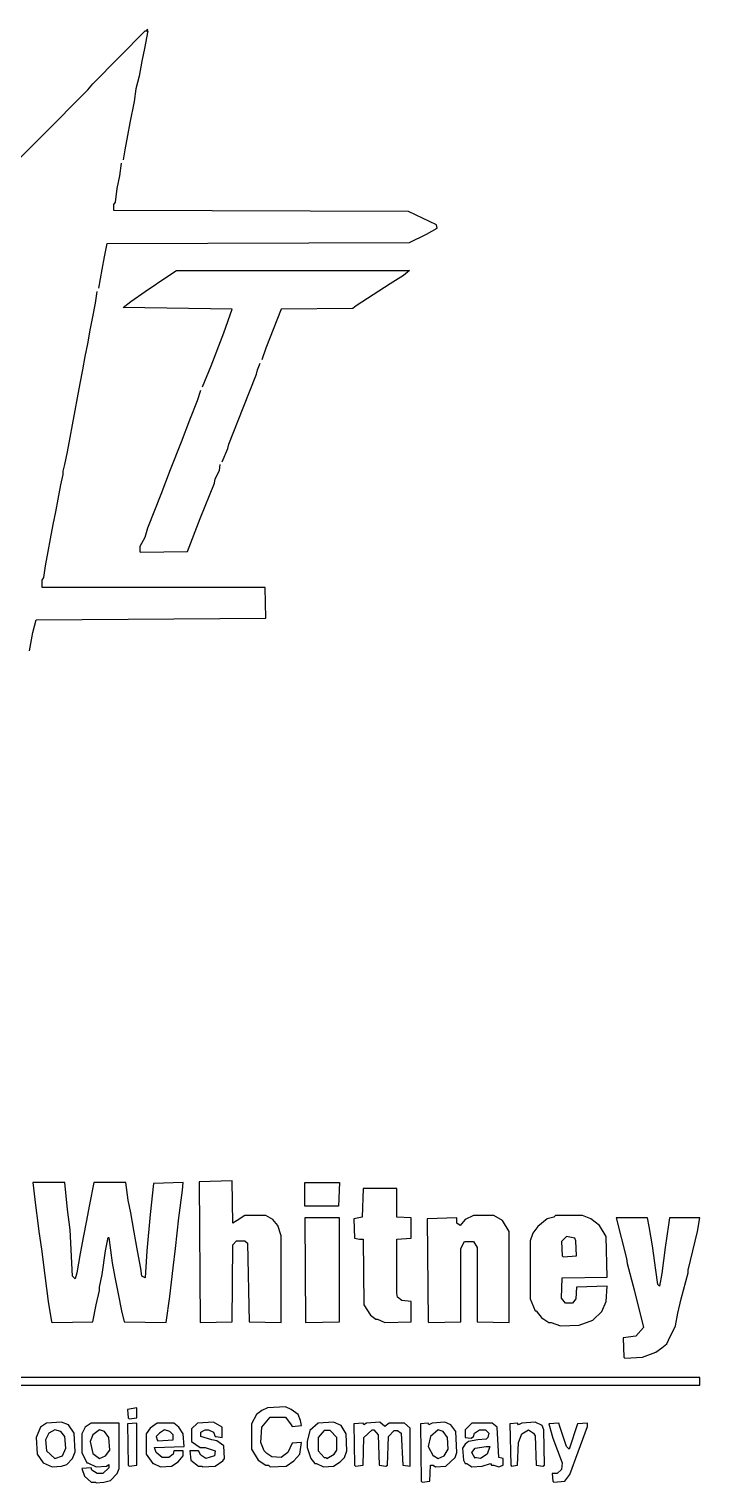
# Model space of a CAD drawing. Header units: inches. Extents: x 0.1 to 9.75, y 0.02 to 4.75.
# Drawn here: x 5.177 to 6.281, y 2.356 to 4.749 of the extents above; entities that cross this region are included whole.
import ezdxf

# ---------------------------------------------------------------- set-up
doc = ezdxf.new("R2010")
doc.units = ezdxf.units.IN
doc.header["$MEASUREMENT"] = 0
doc.layers.add('PFV', color=179, linetype='Continuous')

msp = doc.modelspace()

# ---------------------------------------------------------------- linework, layer by layer
at = {"layer": 'PFV', "color": 1}
for p, q in [((5.281944, 4.658333), (5.368056, 4.745833)), ((5.372222, 4.745833), (5.366667, 4.716667)), ((5.368056, 4.745833), (5.372222, 4.745833)), ((5.370833, 4.747222), (5.372222, 4.748611)), ((5.370833, 4.745833), (5.370833, 4.747222)), ((5.366667, 4.716667), (5.3625, 4.695833)), ((5.3625, 4.695833), (5.358333, 4.670833)), ((5.358333, 4.670833), (5.352778, 4.65)), ((5.102778, 4.476389), (5.273611, 4.648611)), ((5.273611, 4.648611), (5.281944, 4.658333)), ((5.352778, 4.65), (5.35, 4.629167)), ((5.35, 4.629167), (5.343056, 4.594444)), ((5.338889, 4.573611), (5.334722, 4.55)), ((5.343056, 4.594444), (5.338889, 4.573611)), ((5.334722, 4.55), (5.331944, 4.533333)), ((5.326389, 4.506944), (5.329167, 4.527778)), ((5.322222, 4.486111), (5.326389, 4.506944)), ((5.319444, 4.463889), (5.322222, 4.486111)), ((5.316667, 4.459722), (5.319444, 4.463889)), ((5.316667, 4.45), (5.316667, 4.459722)), ((5.801389, 4.448611), (5.316667, 4.45)), ((5.847222, 4.426389), (5.801389, 4.448611)), ((5.802778, 4.397222), (5.830556, 4.411111)), ((5.830556, 4.411111), (5.848611, 4.420833)), ((5.848611, 4.420833), (5.847222, 4.426389)), ((5.301389, 4.373611), (5.305556, 4.395833)), ((5.305556, 4.395833), (5.802778, 4.397222)), ((5.297222, 4.352778), (5.301389, 4.373611)), ((5.291667, 4.322222), (5.297222, 4.352778)), ((5.368056, 4.316667), (5.406944, 4.343056)), ((5.406944, 4.343056), (5.419444, 4.351389)), ((5.419444, 4.351389), (5.802778, 4.351389)), ((5.793056, 4.343056), (5.770833, 4.329167)), ((5.802778, 4.351389), (5.793056, 4.343056)), ((5.286111, 4.297222), (5.288889, 4.316667)), ((5.344444, 4.3), (5.368056, 4.316667)), ((5.770833, 4.329167), (5.715278, 4.293056)), ((5.281944, 4.275), (5.286111, 4.297222)), ((5.331944, 4.290278), (5.344444, 4.3)), ((5.511111, 4.2875), (5.331944, 4.290278)), ((5.497222, 4.248611), (5.511111, 4.2875)), ((5.591667, 4.2875), (5.566667, 4.223611)), ((5.709722, 4.288889), (5.591667, 4.2875)), ((5.715278, 4.293056), (5.709722, 4.288889)), ((5.277778, 4.252778), (5.281944, 4.275)), ((5.273611, 4.230556), (5.277778, 4.252778)), ((5.476389, 4.194444), (5.497222, 4.248611)), ((5.269444, 4.209722), (5.273611, 4.230556)), ((5.566667, 4.223611), (5.559722, 4.204167)), ((5.265278, 4.1875), (5.269444, 4.209722)), ((5.4625, 4.159722), (5.476389, 4.194444)), ((5.552778, 4.1875), (5.556944, 4.198611)), ((5.256944, 4.141667), (5.261111, 4.165278)), ((5.261111, 4.165278), (5.265278, 4.1875)), ((5.529167, 4.125), (5.551389, 4.180556)), ((5.551389, 4.180556), (5.552778, 4.1875)), ((5.252778, 4.120833), (5.256944, 4.141667)), ((5.454167, 4.1375), (5.459722, 4.154167)), ((5.248611, 4.097222), (5.252778, 4.120833)), ((5.441667, 4.105556), (5.454167, 4.1375)), ((5.505556, 4.065278), (5.529167, 4.125)), ((5.244444, 4.076389), (5.248611, 4.097222)), ((5.427778, 4.069444), (5.441667, 4.105556)), ((5.240278, 4.052778), (5.244444, 4.076389)), ((5.409722, 4.023611), (5.427778, 4.069444)), ((5.236111, 4.031944), (5.240278, 4.052778)), ((5.494444, 4.036111), (5.504167, 4.058333)), ((5.504167, 4.058333), (5.505556, 4.065278)), ((5.233333, 4.020833), (5.236111, 4.031944)), ((5.233333, 4.015278), (5.233333, 4.020833)), ((5.394444, 3.983333), (5.409722, 4.023611)), ((5.483333, 4.008333), (5.490278, 4.022222)), ((5.490278, 4.022222), (5.491667, 4.031944)), ((5.225, 3.975), (5.229167, 3.998611)), ((5.229167, 3.998611), (5.233333, 4.015278)), ((5.458333, 3.943056), (5.481944, 4.001389)), ((5.481944, 4.001389), (5.483333, 4.008333)), ((5.220833, 3.954167), (5.225, 3.975)), ((5.372222, 3.927778), (5.394444, 3.983333)), ((5.216667, 3.933333), (5.220833, 3.954167)), ((5.2125, 3.909722), (5.216667, 3.933333)), ((5.368056, 3.9125), (5.372222, 3.927778)), ((5.4375, 3.888889), (5.458333, 3.943056)), ((5.208333, 3.888889), (5.2125, 3.909722)), ((5.359722, 3.897222), (5.368056, 3.9125)), ((5.204167, 3.865278), (5.208333, 3.888889)), ((5.359722, 3.8875), (5.359722, 3.897222)), ((5.359722, 3.8875), (5.4375, 3.888889)), ((5.201389, 3.845833), (5.204167, 3.865278)), ((5.198611, 3.841667), (5.201389, 3.845833)), ((5.198611, 3.829167), (5.198611, 3.841667)), ((5.565278, 3.829167), (5.198611, 3.829167)), ((5.566667, 3.779167), (5.565278, 3.829167)), ((5.183333, 3.755556), (5.188889, 3.776389)), ((5.188889, 3.776389), (5.566667, 3.779167)), ((5.177778, 3.725), (5.183333, 3.755556)), ((5.236111, 2.85), (5.183333, 2.85)), ((5.183333, 2.85), (5.1875, 2.8125)), ((5.240278, 2.805556), (5.236111, 2.85)), ((5.283333, 2.85), (5.276389, 2.813889)), ((5.336111, 2.85), (5.283333, 2.85)), ((5.340278, 2.820833), (5.336111, 2.85)), ((5.381944, 2.848611), (5.376389, 2.797222)), ((5.430556, 2.85), (5.381944, 2.848611)), ((5.429167, 2.8375), (5.430556, 2.85)), ((5.511111, 2.852778), (5.456944, 2.851389)), ((5.456944, 2.851389), (5.458333, 2.619444)), ((5.5125, 2.783333), (5.511111, 2.852778)), ((5.630556, 2.811111), (5.630556, 2.85)), ((5.630556, 2.85), (5.6875, 2.85)), ((5.6875, 2.85), (5.686111, 2.811111)), ((5.423611, 2.791667), (5.429167, 2.8375)), ((5.726389, 2.840278), (5.725, 2.793056)), ((5.781944, 2.840278), (5.726389, 2.840278)), ((5.781944, 2.793056), (5.781944, 2.840278)), ((5.1875, 2.8125), (5.191667, 2.783333)), ((5.244444, 2.772222), (5.240278, 2.805556)), ((5.276389, 2.813889), (5.270833, 2.784722)), ((5.344444, 2.8), (5.340278, 2.820833)), ((5.35, 2.768056), (5.344444, 2.8)), ((5.686111, 2.811111), (5.630556, 2.811111)), ((5.191667, 2.783333), (5.193056, 2.769444)), ((5.270833, 2.784722), (5.266667, 2.7625)), ((5.376389, 2.797222), (5.370833, 2.7375)), ((5.418056, 2.741667), (5.423611, 2.791667)), ((5.519444, 2.7875), (5.5125, 2.783333)), ((5.531944, 2.795833), (5.519444, 2.7875)), ((5.566667, 2.795833), (5.531944, 2.795833)), ((5.577778, 2.788889), (5.566667, 2.795833)), ((5.586111, 2.779167), (5.577778, 2.788889)), ((5.591667, 2.7625), (5.586111, 2.779167)), ((5.6875, 2.791667), (5.630556, 2.791667)), ((5.630556, 2.791667), (5.631944, 2.619444)), ((5.6875, 2.620833), (5.6875, 2.791667)), ((5.725, 2.793056), (5.711111, 2.790278)), ((5.711111, 2.790278), (5.7125, 2.758333)), ((5.805556, 2.791667), (5.781944, 2.793056)), ((5.805556, 2.758333), (5.805556, 2.791667)), ((5.880556, 2.791667), (5.831944, 2.790278)), ((5.831944, 2.790278), (5.833333, 2.620833)), ((5.880556, 2.783333), (5.880556, 2.791667)), ((5.886111, 2.779167), (5.880556, 2.783333)), ((5.894444, 2.788889), (5.886111, 2.779167)), ((5.908333, 2.795833), (5.894444, 2.788889)), ((5.941667, 2.795833), (5.908333, 2.795833)), ((5.955556, 2.7875), (5.941667, 2.795833)), ((5.966667, 2.769444), (5.955556, 2.7875)), ((6.013889, 2.777778), (6.005556, 2.766667)), ((6.029167, 2.790278), (6.013889, 2.777778)), ((6.040278, 2.793056), (6.029167, 2.790278)), ((6.043056, 2.795833), (6.040278, 2.793056)), ((6.0875, 2.795833), (6.043056, 2.795833)), ((6.101389, 2.790278), (6.0875, 2.795833)), ((6.115278, 2.779167), (6.101389, 2.790278)), ((6.126389, 2.761111), (6.115278, 2.779167)), ((6.194444, 2.791667), (6.143056, 2.791667)), ((6.143056, 2.791667), (6.159722, 2.725)), ((6.197222, 2.777778), (6.194444, 2.791667)), ((6.202778, 2.745833), (6.197222, 2.777778)), ((6.229167, 2.780556), (6.223611, 2.743056)), ((6.230556, 2.791667), (6.229167, 2.780556)), ((6.280556, 2.791667), (6.230556, 2.791667)), ((6.276389, 2.769444), (6.280556, 2.791667)), ((5.193056, 2.769444), (5.197222, 2.740278)), ((5.248611, 2.695833), (5.244444, 2.772222)), ((5.266667, 2.7625), (5.261111, 2.733333)), ((5.302778, 2.7375), (5.306944, 2.759722)), ((5.306944, 2.759722), (5.308333, 2.759722)), ((5.308333, 2.759722), (5.313889, 2.718056)), ((5.355556, 2.7375), (5.35, 2.768056)), ((5.5125, 2.747222), (5.518056, 2.754167)), ((5.518056, 2.754167), (5.531944, 2.754167)), ((5.531944, 2.754167), (5.536111, 2.75)), ((5.591667, 2.619444), (5.591667, 2.7625)), ((5.7125, 2.758333), (5.720833, 2.756944)), ((5.720833, 2.756944), (5.726389, 2.756944)), ((5.726389, 2.756944), (5.727778, 2.648611)), ((5.781944, 2.756944), (5.805556, 2.758333)), ((5.781944, 2.668056), (5.781944, 2.756944)), ((5.8875, 2.741667), (5.893056, 2.752778)), ((5.893056, 2.752778), (5.908333, 2.752778)), ((5.908333, 2.752778), (5.913889, 2.743056)), ((5.966667, 2.619444), (5.966667, 2.769444)), ((6.005556, 2.766667), (6.001389, 2.754167)), ((6.001389, 2.754167), (6.001389, 2.658333)), ((6.061111, 2.761111), (6.052778, 2.752778)), ((6.052778, 2.752778), (6.054167, 2.729167)), ((6.075, 2.758333), (6.061111, 2.761111)), ((6.076389, 2.754167), (6.075, 2.758333)), ((6.077778, 2.729167), (6.076389, 2.754167)), ((6.127778, 2.694444), (6.126389, 2.761111)), ((6.261111, 2.705556), (6.276389, 2.769444)), ((5.197222, 2.740278), (5.202778, 2.697222)), ((5.261111, 2.733333), (5.255556, 2.701389)), ((5.297222, 2.698611), (5.302778, 2.7375)), ((5.361111, 2.708333), (5.355556, 2.7375)), ((5.370833, 2.7375), (5.368056, 2.693056)), ((5.413889, 2.709722), (5.418056, 2.741667)), ((5.511111, 2.620833), (5.5125, 2.747222)), ((5.536111, 2.75), (5.538889, 2.620833)), ((5.8875, 2.620833), (5.8875, 2.741667)), ((5.913889, 2.743056), (5.913889, 2.620833)), ((6.054167, 2.729167), (6.055556, 2.727778)), ((6.055556, 2.727778), (6.077778, 2.729167)), ((6.208333, 2.705556), (6.202778, 2.745833)), ((6.223611, 2.743056), (6.218056, 2.7)), ((5.313889, 2.718056), (5.318056, 2.694444)), ((5.3625, 2.695833), (5.361111, 2.708333)), ((5.408333, 2.6625), (5.413889, 2.709722)), ((6.159722, 2.725), (6.161111, 2.716667)), ((6.161111, 2.716667), (6.172222, 2.673611)), ((6.211111, 2.681944), (6.208333, 2.705556)), ((6.261111, 2.701389), (6.261111, 2.705556)), ((5.202778, 2.697222), (5.208333, 2.654167)), ((5.252778, 2.691667), (5.248611, 2.695833)), ((5.255556, 2.701389), (5.252778, 2.691667)), ((5.293056, 2.677778), (5.297222, 2.698611)), ((5.318056, 2.694444), (5.323611, 2.666667)), ((5.368056, 2.693056), (5.3625, 2.695833)), ((6.052778, 2.659722), (6.054167, 2.693056)), ((6.054167, 2.693056), (6.127778, 2.694444)), ((6.213889, 2.679167), (6.211111, 2.681944)), ((6.218056, 2.7), (6.213889, 2.679167)), ((6.25, 2.658333), (6.261111, 2.701389)), ((5.2875, 2.648611), (5.293056, 2.672222)), ((5.293056, 2.672222), (5.293056, 2.677778)), ((5.323611, 2.666667), (5.329167, 2.638889)), ((5.402778, 2.619444), (5.408333, 2.6625)), ((5.783333, 2.661111), (5.781944, 2.668056)), ((5.790278, 2.655556), (5.783333, 2.661111)), ((6.001389, 2.658333), (6.009722, 2.638889)), ((6.059722, 2.651389), (6.052778, 2.659722)), ((6.076389, 2.658333), (6.070833, 2.651389)), ((6.077778, 2.677778), (6.076389, 2.658333)), ((6.127778, 2.679167), (6.077778, 2.677778)), ((6.126389, 2.654167), (6.127778, 2.679167)), ((6.172222, 2.673611), (6.1875, 2.611111)), ((6.244444, 2.634722), (6.25, 2.658333)), ((5.208333, 2.654167), (5.213889, 2.620833)), ((5.281944, 2.620833), (5.2875, 2.648611)), ((5.329167, 2.638889), (5.333333, 2.620833)), ((5.727778, 2.648611), (5.738889, 2.631944)), ((5.805556, 2.654167), (5.790278, 2.655556)), ((5.805556, 2.620833), (5.805556, 2.654167)), ((6.009722, 2.638889), (6.011111, 2.638889)), ((6.011111, 2.638889), (6.020833, 2.626389)), ((6.070833, 2.651389), (6.059722, 2.651389)), ((6.104167, 2.623611), (6.119444, 2.6375)), ((6.119444, 2.6375), (6.126389, 2.654167)), ((6.240278, 2.613889), (6.244444, 2.634722)), ((5.213889, 2.620833), (5.215278, 2.619444)), ((5.215278, 2.619444), (5.281944, 2.620833)), ((5.333333, 2.620833), (5.402778, 2.619444)), ((5.458333, 2.619444), (5.511111, 2.620833)), ((5.538889, 2.620833), (5.591667, 2.619444)), ((5.631944, 2.619444), (5.6875, 2.620833)), ((5.738889, 2.631944), (5.747222, 2.625)), ((5.747222, 2.625), (5.75, 2.625)), ((5.75, 2.625), (5.7625, 2.619444)), ((5.7625, 2.619444), (5.805556, 2.620833)), ((5.833333, 2.620833), (5.834722, 2.619444)), ((5.834722, 2.619444), (5.8875, 2.620833)), ((5.913889, 2.620833), (5.966667, 2.619444)), ((6.020833, 2.626389), (6.022222, 2.626389)), ((6.022222, 2.626389), (6.031944, 2.619444)), ((6.031944, 2.619444), (6.036111, 2.619444)), ((6.036111, 2.619444), (6.051389, 2.613889)), ((6.051389, 2.613889), (6.081944, 2.615278)), ((6.081944, 2.615278), (6.104167, 2.623611)), ((6.1875, 2.611111), (6.175, 2.597222)), ((6.229167, 2.590278), (6.240278, 2.613889)), ((6.175, 2.597222), (6.154167, 2.594444)), ((6.154167, 2.594444), (6.155556, 2.5625)), ((6.218056, 2.577778), (6.226389, 2.584722)), ((6.226389, 2.584722), (6.229167, 2.590278)), ((6.155556, 2.5625), (6.156944, 2.561111)), ((6.156944, 2.561111), (6.186111, 2.5625)), ((6.186111, 2.5625), (6.208333, 2.570833)), ((6.208333, 2.570833), (6.218056, 2.577778)), ((6.280556, 2.529167), (4.202778, 2.529167)), ((4.202778, 2.516667), (6.280556, 2.516667)), ((6.280556, 2.516667), (6.280556, 2.529167)), ((5.354167, 2.479167), (5.338889, 2.476389)), ((5.338889, 2.476389), (5.340278, 2.4625)), ((5.354167, 2.4625), (5.354167, 2.479167)), ((5.551389, 2.468056), (5.543056, 2.452778)), ((5.559722, 2.475), (5.551389, 2.468056)), ((5.569444, 2.479167), (5.559722, 2.475)), ((5.598611, 2.480556), (5.569444, 2.479167)), ((5.608333, 2.476389), (5.598611, 2.480556)), ((5.619444, 2.468056), (5.608333, 2.476389)), ((5.623611, 2.458333), (5.619444, 2.468056)), ((5.195833, 2.447222), (5.188889, 2.430556)), ((5.205556, 2.454167), (5.195833, 2.447222)), ((5.230556, 2.455556), (5.205556, 2.454167)), ((5.219444, 2.443056), (5.209722, 2.4375)), ((5.229167, 2.440278), (5.219444, 2.443056)), ((5.241667, 2.451389), (5.230556, 2.455556)), ((5.251389, 2.4375), (5.241667, 2.451389)), ((5.269444, 2.447222), (5.263889, 2.436111)), ((5.279167, 2.454167), (5.269444, 2.447222)), ((5.302778, 2.454167), (5.279167, 2.454167)), ((5.293056, 2.443056), (5.281944, 2.434722)), ((5.301389, 2.440278), (5.293056, 2.443056)), ((5.325, 2.454167), (5.302778, 2.454167)), ((5.325, 2.379167), (5.325, 2.454167)), ((5.354167, 2.454167), (5.338889, 2.452778)), ((5.338889, 2.452778), (5.340278, 2.384722)), ((5.340278, 2.4625), (5.341667, 2.461111)), ((5.341667, 2.461111), (5.354167, 2.4625)), ((5.354167, 2.384722), (5.354167, 2.454167)), ((5.376389, 2.445833), (5.369444, 2.436111)), ((5.3875, 2.454167), (5.376389, 2.445833)), ((5.415278, 2.454167), (5.3875, 2.454167)), ((5.4, 2.443056), (5.391667, 2.4375)), ((5.408333, 2.440278), (5.4, 2.443056)), ((5.423611, 2.447222), (5.415278, 2.454167)), ((5.430556, 2.436111), (5.423611, 2.447222)), ((5.454167, 2.454167), (5.444444, 2.444444)), ((5.444444, 2.444444), (5.444444, 2.423611)), ((5.480556, 2.455556), (5.454167, 2.454167)), ((5.459722, 2.438889), (5.466667, 2.443056)), ((5.466667, 2.443056), (5.472222, 2.443056)), ((5.472222, 2.443056), (5.480556, 2.438889)), ((5.494444, 2.447222), (5.480556, 2.455556)), ((5.494444, 2.430556), (5.494444, 2.447222)), ((5.543056, 2.452778), (5.543056, 2.411111)), ((5.558333, 2.422222), (5.559722, 2.447222)), ((5.559722, 2.447222), (5.573611, 2.463889)), ((5.573611, 2.463889), (5.598611, 2.463889)), ((5.598611, 2.463889), (5.608333, 2.451389)), ((5.608333, 2.451389), (5.609722, 2.448611)), ((5.609722, 2.448611), (5.625, 2.45)), ((5.625, 2.45), (5.623611, 2.458333)), ((5.638889, 2.441667), (5.634722, 2.423611)), ((5.652778, 2.454167), (5.638889, 2.441667)), ((5.677778, 2.455556), (5.652778, 2.454167)), ((5.6625, 2.441667), (5.652778, 2.430556)), ((5.672222, 2.441667), (5.6625, 2.441667)), ((5.683333, 2.430556), (5.672222, 2.441667)), ((5.690278, 2.45), (5.677778, 2.455556)), ((5.698611, 2.436111), (5.690278, 2.45)), ((5.726389, 2.454167), (5.711111, 2.452778)), ((5.711111, 2.452778), (5.7125, 2.384722)), ((5.727778, 2.451389), (5.726389, 2.454167)), ((5.731944, 2.454167), (5.727778, 2.451389)), ((5.727778, 2.430556), (5.741667, 2.443056)), ((5.754167, 2.455556), (5.731944, 2.454167)), ((5.741667, 2.443056), (5.744444, 2.443056)), ((5.744444, 2.443056), (5.751389, 2.434722)), ((5.7625, 2.448611), (5.754167, 2.455556)), ((5.769444, 2.454167), (5.7625, 2.448611)), ((5.768056, 2.431944), (5.777778, 2.441667)), ((5.794444, 2.454167), (5.769444, 2.454167)), ((5.777778, 2.441667), (5.783333, 2.441667)), ((5.783333, 2.441667), (5.788889, 2.4375)), ((5.804167, 2.445833), (5.794444, 2.454167)), ((5.804167, 2.383333), (5.804167, 2.445833)), ((5.833333, 2.454167), (5.820833, 2.452778)), ((5.820833, 2.452778), (5.822222, 2.358333)), ((5.834722, 2.451389), (5.833333, 2.454167)), ((5.840278, 2.454167), (5.834722, 2.451389)), ((5.85, 2.443056), (5.8375, 2.431944)), ((5.861111, 2.455556), (5.840278, 2.454167)), ((5.858333, 2.440278), (5.85, 2.443056)), ((5.870833, 2.451389), (5.861111, 2.455556)), ((5.879167, 2.440278), (5.870833, 2.451389)), ((5.905556, 2.454167), (5.894444, 2.443056)), ((5.894444, 2.443056), (5.894444, 2.430556)), ((5.938889, 2.454167), (5.905556, 2.454167)), ((5.909722, 2.4375), (5.918056, 2.443056)), ((5.918056, 2.443056), (5.927778, 2.443056)), ((5.927778, 2.443056), (5.933333, 2.4375)), ((5.947222, 2.447222), (5.938889, 2.454167)), ((5.95, 2.397222), (5.947222, 2.447222)), ((5.980556, 2.454167), (5.968056, 2.452778)), ((5.968056, 2.452778), (5.969444, 2.384722)), ((5.981944, 2.451389), (5.980556, 2.454167)), ((5.9875, 2.454167), (5.981944, 2.451389)), ((6.009722, 2.455556), (5.9875, 2.454167)), ((5.9875, 2.436111), (5.998611, 2.443056)), ((5.998611, 2.443056), (6.006944, 2.4375)), ((6.020833, 2.45), (6.009722, 2.455556)), ((6.023611, 2.443056), (6.020833, 2.45)), ((6.025, 2.384722), (6.023611, 2.443056)), ((6.048611, 2.454167), (6.031944, 2.452778)), ((6.031944, 2.452778), (6.038889, 2.429167)), ((6.05, 2.448611), (6.048611, 2.454167)), ((6.061111, 2.415278), (6.05, 2.448611)), ((6.079167, 2.452778), (6.065278, 2.411111)), ((6.095833, 2.454167), (6.079167, 2.452778)), ((6.080556, 2.406944), (6.095833, 2.448611)), ((6.095833, 2.448611), (6.095833, 2.454167)), ((5.188889, 2.430556), (5.190278, 2.402778)), ((5.209722, 2.4375), (5.204167, 2.426389)), ((5.204167, 2.426389), (5.205556, 2.408333)), ((5.236111, 2.431944), (5.229167, 2.440278)), ((5.2375, 2.4125), (5.236111, 2.431944)), ((5.252778, 2.406944), (5.251389, 2.4375)), ((5.263889, 2.436111), (5.263889, 2.405556)), ((5.281944, 2.434722), (5.277778, 2.423611)), ((5.277778, 2.423611), (5.281944, 2.404167)), ((5.308333, 2.430556), (5.301389, 2.440278)), ((5.309722, 2.409722), (5.308333, 2.430556)), ((5.369444, 2.436111), (5.369444, 2.402778)), ((5.391667, 2.4375), (5.386111, 2.431944)), ((5.386111, 2.431944), (5.3875, 2.426389)), ((5.3875, 2.426389), (5.388889, 2.425)), ((5.388889, 2.425), (5.413889, 2.426389)), ((5.413889, 2.434722), (5.408333, 2.440278)), ((5.413889, 2.426389), (5.413889, 2.434722)), ((5.431944, 2.415278), (5.430556, 2.436111)), ((5.444444, 2.423611), (5.458333, 2.413889)), ((5.459722, 2.431944), (5.459722, 2.438889)), ((5.477778, 2.426389), (5.459722, 2.431944)), ((5.486111, 2.425), (5.477778, 2.426389)), ((5.480556, 2.438889), (5.483333, 2.431944)), ((5.483333, 2.431944), (5.484722, 2.431944)), ((5.484722, 2.431944), (5.494444, 2.430556)), ((5.497222, 2.416667), (5.486111, 2.425)), ((5.563889, 2.408333), (5.558333, 2.422222)), ((5.609722, 2.420833), (5.602778, 2.405556)), ((5.625, 2.422222), (5.609722, 2.420833)), ((5.622222, 2.402778), (5.625, 2.422222)), ((5.634722, 2.423611), (5.634722, 2.413889)), ((5.652778, 2.430556), (5.652778, 2.408333)), ((5.683333, 2.409722), (5.683333, 2.430556)), ((5.7, 2.408333), (5.698611, 2.436111)), ((5.726389, 2.384722), (5.727778, 2.430556)), ((5.751389, 2.434722), (5.752778, 2.384722)), ((5.766667, 2.384722), (5.768056, 2.431944)), ((5.788889, 2.4375), (5.791667, 2.384722)), ((5.8375, 2.431944), (5.833333, 2.415278)), ((5.865278, 2.430556), (5.858333, 2.440278)), ((5.866667, 2.411111), (5.865278, 2.430556)), ((5.880556, 2.405556), (5.879167, 2.440278)), ((5.894444, 2.419444), (5.890278, 2.4125)), ((5.894444, 2.430556), (5.904167, 2.429167)), ((5.9, 2.423611), (5.894444, 2.419444)), ((5.915278, 2.426389), (5.9, 2.423611)), ((5.904167, 2.429167), (5.908333, 2.431944)), ((5.908333, 2.431944), (5.909722, 2.4375)), ((5.929167, 2.427778), (5.915278, 2.426389)), ((5.931944, 2.430556), (5.929167, 2.427778)), ((5.933333, 2.4375), (5.931944, 2.430556)), ((5.980556, 2.384722), (5.981944, 2.422222)), ((5.981944, 2.422222), (5.9875, 2.436111)), ((6.006944, 2.4375), (6.009722, 2.433333)), ((6.009722, 2.433333), (6.011111, 2.384722)), ((6.038889, 2.429167), (6.054167, 2.388889)), ((5.190278, 2.402778), (5.2, 2.388889)), ((5.205556, 2.408333), (5.219444, 2.395833)), ((5.219444, 2.395833), (5.231944, 2.4)), ((5.231944, 2.4), (5.2375, 2.4125)), ((5.238889, 2.386111), (5.248611, 2.395833)), ((5.248611, 2.395833), (5.252778, 2.406944)), ((5.263889, 2.405556), (5.272222, 2.388889)), ((5.281944, 2.404167), (5.293056, 2.395833)), ((5.293056, 2.395833), (5.302778, 2.4)), ((5.302778, 2.4), (5.309722, 2.409722)), ((5.369444, 2.402778), (5.380556, 2.3875)), ((5.383333, 2.413889), (5.431944, 2.415278)), ((5.386111, 2.405556), (5.383333, 2.413889)), ((5.395833, 2.397222), (5.386111, 2.405556)), ((5.406944, 2.397222), (5.395833, 2.397222)), ((5.413889, 2.402778), (5.406944, 2.397222)), ((5.415278, 2.408333), (5.413889, 2.402778)), ((5.430556, 2.408333), (5.415278, 2.408333)), ((5.422222, 2.390278), (5.430556, 2.4)), ((5.430556, 2.4), (5.430556, 2.408333)), ((5.455556, 2.408333), (5.441667, 2.408333)), ((5.441667, 2.408333), (5.443056, 2.393056)), ((5.443056, 2.393056), (5.455556, 2.383333)), ((5.459722, 2.401389), (5.455556, 2.408333)), ((5.458333, 2.413889), (5.466667, 2.413889)), ((5.468056, 2.395833), (5.459722, 2.401389)), ((5.466667, 2.413889), (5.483333, 2.408333)), ((5.481944, 2.4), (5.468056, 2.395833)), ((5.483333, 2.408333), (5.481944, 2.4)), ((5.495833, 2.391667), (5.498611, 2.395833)), ((5.498611, 2.395833), (5.497222, 2.416667)), ((5.543056, 2.411111), (5.554167, 2.393056)), ((5.554167, 2.393056), (5.566667, 2.384722)), ((5.568056, 2.404167), (5.563889, 2.408333)), ((5.576389, 2.398611), (5.568056, 2.404167)), ((5.591667, 2.397222), (5.576389, 2.398611)), ((5.602778, 2.405556), (5.591667, 2.397222)), ((5.6125, 2.391667), (5.622222, 2.402778)), ((5.634722, 2.413889), (5.640278, 2.395833)), ((5.640278, 2.395833), (5.647222, 2.3875)), ((5.652778, 2.408333), (5.6625, 2.397222)), ((5.6625, 2.397222), (5.665278, 2.397222)), ((5.665278, 2.397222), (5.666667, 2.395833)), ((5.666667, 2.395833), (5.679167, 2.402778)), ((5.679167, 2.402778), (5.683333, 2.409722)), ((5.688889, 2.390278), (5.695833, 2.397222)), ((5.695833, 2.397222), (5.7, 2.408333)), ((5.833333, 2.415278), (5.841667, 2.4)), ((5.841667, 2.4), (5.843056, 2.4)), ((5.843056, 2.4), (5.85, 2.395833)), ((5.85, 2.395833), (5.859722, 2.4)), ((5.859722, 2.4), (5.866667, 2.411111)), ((5.8625, 2.383333), (5.877778, 2.397222)), ((5.877778, 2.397222), (5.880556, 2.405556)), ((5.890278, 2.4125), (5.891667, 2.393056)), ((5.891667, 2.393056), (5.894444, 2.3875)), ((5.905556, 2.405556), (5.911111, 2.4125)), ((5.911111, 2.395833), (5.905556, 2.405556)), ((5.919444, 2.395833), (5.909722, 2.397222)), ((5.911111, 2.4125), (5.929167, 2.415278)), ((5.930556, 2.402778), (5.919444, 2.395833)), ((5.929167, 2.415278), (5.934722, 2.415278)), ((5.934722, 2.415278), (5.930556, 2.402778)), ((5.956944, 2.395833), (5.95, 2.397222)), ((5.956944, 2.384722), (5.956944, 2.395833)), ((6.065278, 2.411111), (6.061111, 2.415278)), ((6.066667, 2.369444), (6.080556, 2.406944)), ((5.2, 2.388889), (5.215278, 2.381944)), ((5.215278, 2.381944), (5.230556, 2.383333)), ((5.230556, 2.383333), (5.238889, 2.386111)), ((5.279167, 2.380556), (5.263889, 2.379167)), ((5.263889, 2.379167), (5.268056, 2.366667)), ((5.272222, 2.388889), (5.273611, 2.388889)), ((5.273611, 2.388889), (5.2875, 2.381944)), ((5.280556, 2.376389), (5.279167, 2.380556)), ((5.288889, 2.370833), (5.280556, 2.376389)), ((5.2875, 2.381944), (5.304167, 2.383333)), ((5.298611, 2.370833), (5.288889, 2.370833)), ((5.308333, 2.380556), (5.298611, 2.370833)), ((5.304167, 2.383333), (5.308333, 2.386111)), ((5.308333, 2.386111), (5.308333, 2.380556)), ((5.311111, 2.359722), (5.322222, 2.370833)), ((5.322222, 2.370833), (5.325, 2.379167)), ((5.340278, 2.384722), (5.341667, 2.383333)), ((5.341667, 2.383333), (5.354167, 2.384722)), ((5.380556, 2.3875), (5.381944, 2.3875)), ((5.381944, 2.3875), (5.393056, 2.381944)), ((5.393056, 2.381944), (5.411111, 2.383333)), ((5.411111, 2.383333), (5.422222, 2.390278)), ((5.455556, 2.383333), (5.461111, 2.383333)), ((5.461111, 2.383333), (5.4625, 2.381944)), ((5.4625, 2.381944), (5.483333, 2.383333)), ((5.483333, 2.383333), (5.495833, 2.391667)), ((5.566667, 2.384722), (5.570833, 2.384722)), ((5.570833, 2.384722), (5.573611, 2.381944)), ((5.573611, 2.381944), (5.6, 2.383333)), ((5.6, 2.383333), (5.6125, 2.391667)), ((5.647222, 2.3875), (5.65, 2.3875)), ((5.65, 2.3875), (5.661111, 2.381944)), ((5.661111, 2.381944), (5.677778, 2.383333)), ((5.677778, 2.383333), (5.688889, 2.390278)), ((5.7125, 2.384722), (5.713889, 2.383333)), ((5.713889, 2.383333), (5.726389, 2.384722)), ((5.752778, 2.384722), (5.763889, 2.383333)), ((5.763889, 2.383333), (5.766667, 2.384722)), ((5.791667, 2.384722), (5.804167, 2.383333)), ((5.836111, 2.358333), (5.8375, 2.384722)), ((5.8375, 2.384722), (5.841667, 2.384722)), ((5.841667, 2.384722), (5.845833, 2.381944)), ((5.845833, 2.381944), (5.8625, 2.383333)), ((5.894444, 2.3875), (5.897222, 2.3875)), ((5.897222, 2.3875), (5.905556, 2.381944)), ((5.905556, 2.381944), (5.922222, 2.383333)), ((5.922222, 2.383333), (5.936111, 2.3875)), ((5.936111, 2.3875), (5.9375, 2.384722)), ((5.9375, 2.384722), (5.941667, 2.384722)), ((5.941667, 2.384722), (5.95, 2.381944)), ((5.95, 2.381944), (5.956944, 2.384722)), ((5.969444, 2.384722), (5.970833, 2.383333)), ((5.970833, 2.383333), (5.980556, 2.384722)), ((6.011111, 2.384722), (6.022222, 2.383333)), ((6.022222, 2.383333), (6.025, 2.384722)), ((6.045833, 2.370833), (6.0375, 2.370833)), ((6.0375, 2.370833), (6.038889, 2.358333)), ((6.052778, 2.377778), (6.045833, 2.370833)), ((6.054167, 2.388889), (6.052778, 2.377778)), ((6.058333, 2.358333), (6.066667, 2.369444)), ((5.268056, 2.366667), (5.279167, 2.356944)), ((5.279167, 2.356944), (5.286111, 2.356944)), ((5.286111, 2.356944), (5.2875, 2.355556)), ((5.2875, 2.355556), (5.3, 2.356944)), ((5.3, 2.356944), (5.311111, 2.359722)), ((5.822222, 2.358333), (5.823611, 2.356944)), ((5.823611, 2.356944), (5.836111, 2.358333)), ((6.038889, 2.358333), (6.040278, 2.356944)), ((6.040278, 2.356944), (6.058333, 2.358333))]:
    msp.add_line(p, q, dxfattribs=at)

doc.saveas('drawing.dxf')
